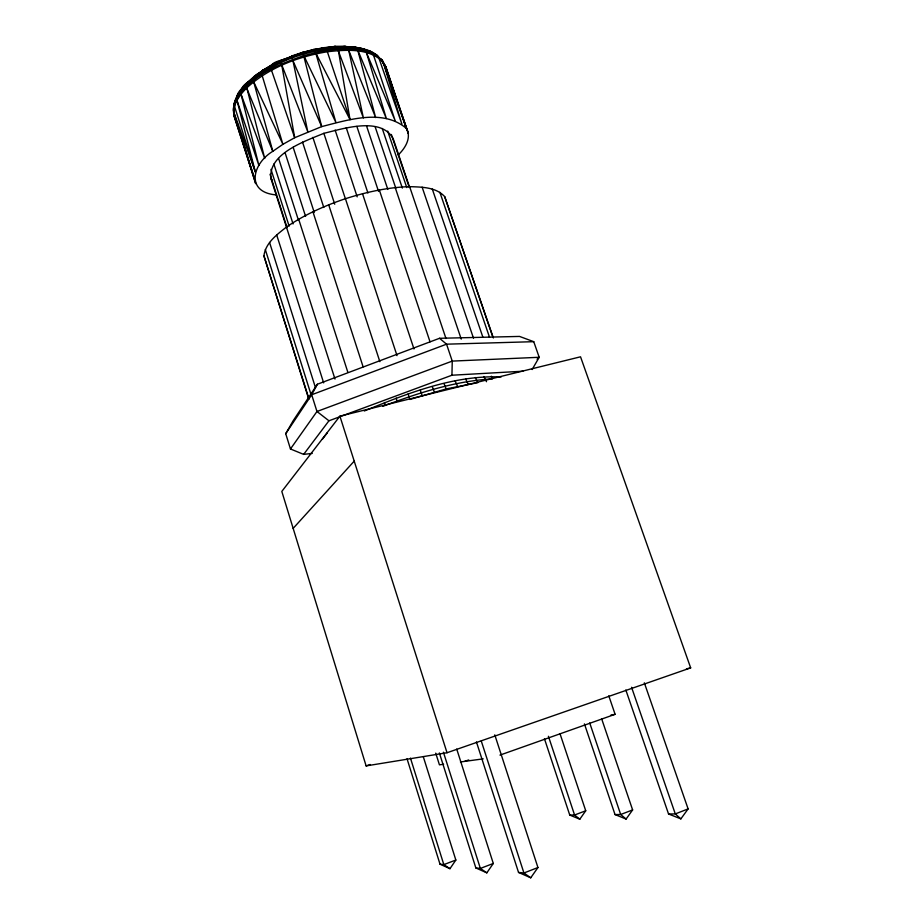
<?xml version="1.0" encoding="UTF-8"?>
<svg xmlns="http://www.w3.org/2000/svg" width="924" height="924" viewBox="0 0 924 924"><rect width="100%" height="100%" fill="white"/><g stroke="black" fill="none" stroke-linecap="round" stroke-linejoin="round"><path stroke-width="1.39" d="M303.649 454.377L328.944 420.79L451.94 375.225L452.252 361.099L446.558 344.178L439.547 338.288L317.382 384.245L293.162 420.732L285.724 433.691L290.459 448.972L303.649 454.377L312.243 453.407M249.827 81.277C245.103 83.137 239.455 88.635 241.025 94.202L264.726 158.431L246.234 85.505L246.35 84.384L256.283 75.629L263.906 70.166L263.155 70.178C259.817 73.435 250.935 75.445 253.684 81.843L272.811 151.305C252.044 163.825 245.403 192.619 276.495 194.918M292.388 56.722L291.892 55.96C287.456 60.776 266.897 60.002 271.506 70.293L294.698 137.711L282.906 144.317L272.811 151.305L246.639 87.999C268.803 67.683 298.082 56.607 327.408 51.732C345.98 49.746 368.826 47.713 383.194 62.127L406.317 128.401C411.908 137.745 405.058 148.452 398.186 154.989M292.1 56.225L281.312 60.222L281.046 61.065L294.698 137.711L321.691 126.6L302.968 52.957L302.61 52.345L291.776 55.937L292.943 60.638L321.691 126.6C348.14 119.912 383.102 108.489 406.317 128.401L385.758 66.632L382.455 62.716M233.991 106.722L234.373 116.863L254.354 178.251L233.633 111.769L234.835 101.259L236.394 99.33M234.881 104.273L235.516 100.219M246.639 87.999C240.275 94.491 234.153 102.321 233.633 111.769L255.405 172.118L236.96 100.312C235.747 95.091 239.893 88.831 244.687 86.983M255.405 172.118L234.488 106.214L234.835 101.259M233.541 107.923L233.356 110.487M334.985 379.048L270.963 178.644C267.937 153.43 305.59 141.014 323.862 133.322C343.058 128.725 380.815 116.389 393.139 138.565L409.563 187.11M312.97 50.658L313.571 49.515L334.811 46.419L354.481 46.962L364.426 49.492L365.916 51.363L395.172 120.744L373.458 55.013L371.367 51.917L366.92 50.843M308.616 398.637L263.941 255.902C265.419 242.943 276.981 234.557 286.463 227.05C304.516 214.611 324.728 205.717 345.426 198.706C366.227 192.111 387.757 187.295 409.632 186.648C421.667 187.075 435.92 186.995 444.687 196.604L493.358 337.976M246.35 84.384L247.216 82.571L254.62 76.08M234.176 103.661L237.895 94.502L239.778 93.047M237.329 97.066L238.75 93.682M234.211 104.932C246.131 77.258 277.258 64.668 303.973 55.59C327.893 49.469 355.994 43.774 378.54 57.034L401.882 124.07L383.194 62.127L381.912 59.875L378.713 57.808M280.838 60.938L271.494 65.096L262.52 70.42L261.527 73.458L282.906 144.317L253.684 81.843M323.192 48.776L324.878 47.632L326.946 50.508L350 119.577L314.264 50.046L313.571 49.515L302.541 52.425L302.622 53.326M317.382 384.245L311.688 394.756L285.724 433.691M532.132 369.519L539.189 357.288L533.749 341.684L519.542 336.428L439.547 338.288M322.372 439.235L327.35 432.779M236.821 96.581L242.608 87.849M236.625 97.782C265.176 59.633 319.115 43.024 365.246 50.335M242.053 89.605L243.578 87.306M237.895 94.502C233.83 101.166 232.386 109.263 234.373 116.863L255.694 183.657L239.535 130.896M407.022 758.72L440.02 864.206L449.965 868.687L455.844 860.048L423.308 756.768M439.362 752.933L475.86 867.959L486.821 872.845L493.301 863.466L456.733 749.075M476.438 741.949L518.537 872.429L530.734 877.8L537.941 867.532L494.779 734.857M544.444 738.738L569.762 815.072L579.81 819.195L585.735 810.775L560.002 733.691M290.459 448.972L316.967 411.492L452.252 361.099L539.189 357.288L537.087 359.205M584.418 723.885L615.026 814.575L626.102 819.045L632.628 809.921L601.628 718.745M625.837 689.997L668.549 813.986L680.861 818.872L688.114 808.904L644.328 682.824M339.905 416.158L281.808 491.429L366.123 765.904L447.031 752.737L690.678 667.879L580.538 356.803L339.905 416.158L447.031 752.737M241.21 89.478L247.932 81.936M240.829 90.529L248.81 81.497M293.151 528.378L354.215 461.122M246.685 83.403L256.283 75.629M253.996 76.623L263.155 70.178M253.557 77.385L272.557 65.038M253.292 78.309C284.765 55.659 325.664 42.111 364.426 49.492M262.035 70.882L271.968 64.946M343.023 46.824L346.2 46.616L348.233 49.076L375.641 117.579L357.634 49.769L355.394 47.309L343.797 46.385M271.136 65.477L281.624 60.164M270.928 66.078C294.051 53.95 319.97 46.454 346.2 46.616M351.64 47.471L354.481 46.962M364.287 410.995C407.588 393.358 453.672 374.971 501.143 376.957M281.127 60.534L302.749 52.518L313.883 49.653M282.513 60.776L286.221 59.252M382.859 406.329C418.064 393.012 454.631 381.058 492.469 378.886L491.314 376.195M537.941 867.532L523.931 872.995L518.537 872.429M688.114 808.904L675.294 813.917L668.549 813.986M493.301 863.466L480.364 868.433L475.86 867.959M632.628 809.921L620.685 814.506L615.026 814.575M455.844 860.048L443.82 864.61L440.02 864.206M585.735 810.775L574.578 815.014L569.762 815.072M499.965 755.104L615.107 714.31L608.789 695.83M464.668 761.388L468.745 759.944M366.123 765.904L370.189 764.495M475.283 377.477L477.824 382.686L446.188 388.923L409.921 399.445L408.131 393.936M302.541 52.749L323.527 48.106M686.463 668.849L690.678 667.879M313.305 49.642L324.878 47.632M610.926 715.072L615.107 714.31M443.636 764.252L439.431 764.829L435.724 753.141M460.452 761.965L483.206 758.858M378.54 57.034C373.492 51.236 365.188 48.753 357.75 48.048M323.931 47.69L335.47 46.5L337.376 48.279L363.398 117.914L348.729 50.289M451.94 375.225L522.915 371.217M372.199 53.869L375.872 54.458L382.651 60.938M533.749 341.684L446.558 344.178L311.688 394.756L316.967 411.492L328.944 420.79M345.414 46.281L334.176 46.593L335.47 46.5M353.534 46.87L363.502 48.88M352.575 47.043L355.163 47.54M361.423 48.406L371.367 51.917M361.654 49.007L372.222 52.772L377.812 55.983M369.277 50.889L376.911 55.117M449.965 868.687L443.82 864.61L410.452 758.096M486.821 872.845L480.364 868.433L443.416 752.194M530.734 877.8L523.931 872.995L481.288 741.06M579.81 819.195L574.578 815.014L548.417 736.278M626.102 819.045L620.685 814.506L589.72 722.961M680.861 818.872L675.294 813.917L631.554 687.271M270.963 178.644L272.349 180.492M486.498 381.704L483.876 376.553M381.912 59.875L385.758 66.632L408.408 133.564L386.775 71.61L390.621 83.807M380.988 58.986L383.552 63.444M468.11 384.222L465.673 378.967M457.507 386.313L455.186 381.011M234.095 115.592L236.07 120.282M304.4 56.838L335.932 122.499L315.973 53.846M446.188 388.923L443.982 383.576M358.142 50.982L386.348 118.538L366.435 52.576M434.349 392.019L432.27 386.625M281.889 65.165L307.773 131.728L292.943 60.638M422.187 395.553L420.247 390.09M444.687 196.604L492.873 337.121M439.87 192.273L489.535 337.306M432.293 189.073L482.871 337.168M422.129 187.168L473.504 338.207M238.022 125.514L236.636 121.425L237.884 125.479M409.632 186.648L461.238 339.108M391.337 134.488L409.274 187.491M387.687 131.093L406.768 187.56M382.247 128.494L402.344 188.092M375.144 126.807L395.784 188.173M395.206 187.572L445.98 338.531M236.96 100.312L258.882 165.442L241.025 94.202M366.597 126.091L387.826 189.42M379.314 189.94L430.03 341.811M356.86 126.403L378.551 191.407M346.246 127.743L367.925 193M362.508 193.694L413.975 348.949M335.123 130.076L357.195 196.858M345.426 198.706L397.02 355.624M323.862 133.322L345.403 198.822M312.866 137.376L334.731 204.227M328.69 204.793L379.856 361.665M302.518 142.088L323.793 207.473M293.162 147.297L314.264 212.497M312.913 211.723L363.109 366.828M285.1 152.818L305.601 216.401M298.683 219.242L347.84 372.268M278.609 158.466L298.417 220.12M273.874 164.045L293.058 223.943M270.986 169.369L289.143 226.161M270.027 174.29L287.041 227.593M276.669 234.892L323.654 382.871M269.565 242.469L315.454 387.595M265.315 249.549L310.984 394.421M263.941 255.902L308.997 399.018M396.142 398.094L397.031 400.947M384.476 402.46L385.331 405.324M385.227 65.442L385.989 69.173M384.488 64.368L384.985 66.851M385.758 66.632L386.521 70.363M338.403 50.543L350 119.577"/></g></svg>
